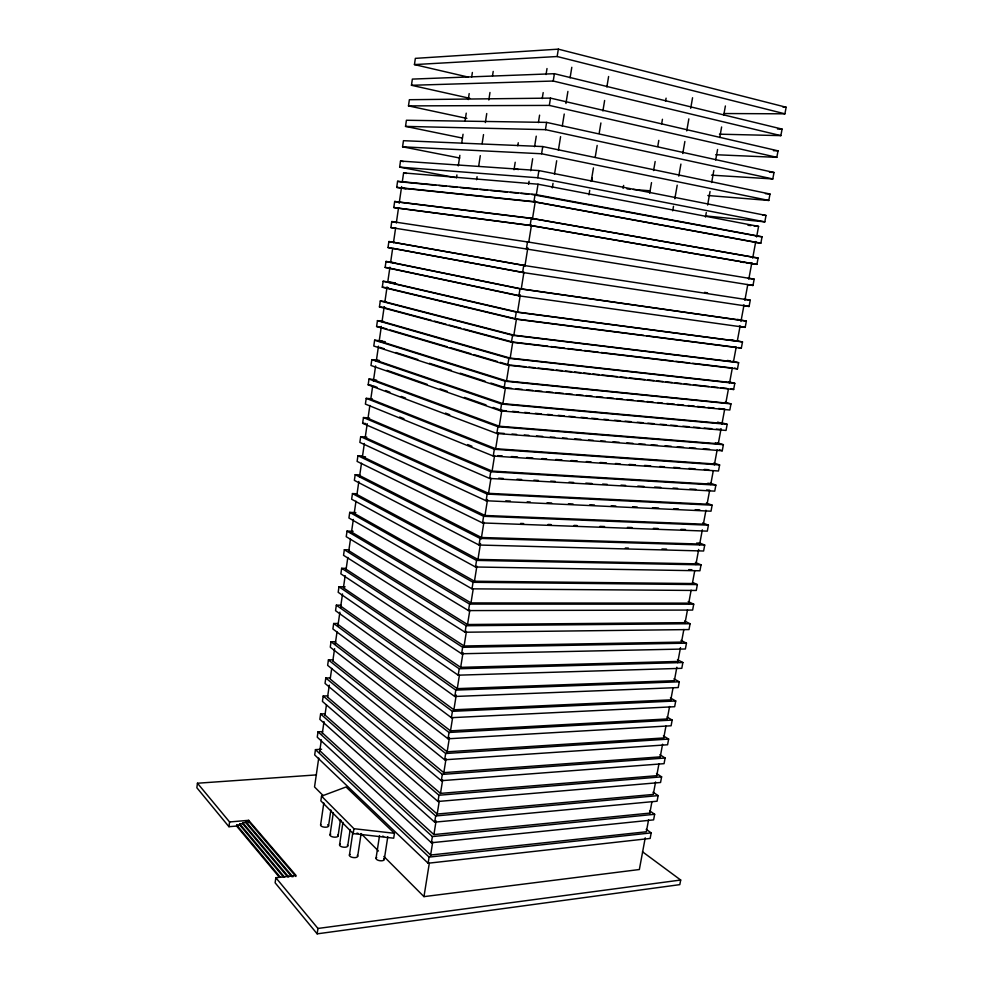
<?xml version="1.0" encoding="UTF-8"?>
<svg xmlns="http://www.w3.org/2000/svg" width="983" height="983" viewBox="0 0 983 983"><rect width="100%" height="100%" fill="white"/><g stroke="black" fill="none" stroke-linecap="round" stroke-linejoin="round"><path stroke-width="1.47" d="M316.452 774.899L197.448 783.23L196.858 787.752L228.941 826.715L237.751 825.941M228.941 826.715L229.58 821.96L197.448 783.23M283.497 877.057L239.606 824.835L236.743 825.093L236.608 826.039L279.356 877.241M239.606 824.835L239.729 823.889L242.592 823.643L287.626 876.873M242.592 823.643L242.727 822.697L245.578 822.439L291.767 876.689M245.578 822.439L245.701 821.493L248.552 821.247L295.908 876.492M248.355 822.673L248.674 820.314L229.58 821.96M248.674 820.314L296.055 875.484L275.854 877.721L275.129 882.808L317.153 933.85L679.806 884.639L680.691 880.031L642.501 851.782M321.588 749.255L315.457 749.624L314.683 754.944L428.109 863.234L650.156 838.438L651.188 832.884L646.2 829.32M322.596 731.598L318.025 731.831L317.251 737.176L431.39 842.75L653.609 819.871L654.653 814.293L649.64 810.815M325.189 713.756L320.605 713.965L319.831 719.335L434.683 822.157L657.074 801.219L658.119 795.616L653.031 792.187M327.781 695.853L323.198 696.025L322.424 701.42L437.988 801.477L660.564 782.493L661.608 776.853L656.497 773.523M330.386 677.877L325.803 678.012L325.029 683.418L441.318 780.686L664.066 763.668L665.11 758.016L659.925 754.735M333.004 659.814L328.42 659.925L327.634 665.356L444.66 759.785L667.58 744.77L668.637 739.081L663.414 735.898M335.633 641.678L331.05 641.752L330.263 647.207L448.015 738.798L671.106 725.786L672.163 720.072L666.929 716.976M338.275 623.468L333.679 623.505L332.893 628.985L451.394 717.688L674.657 706.716L675.726 700.977L670.394 697.942M340.929 605.184L336.333 605.184L335.535 610.689L454.785 696.48L678.221 687.559L679.29 681.797L673.933 678.848M345.119 586.826L338.988 586.777L338.189 592.307L458.189 675.174L681.797 668.317L682.866 662.53L677.484 659.679M346.262 568.371L341.666 568.297L340.855 573.851L461.617 653.756L685.384 648.989L686.466 643.165L681.01 640.388M348.916 549.841L344.345 549.73L343.534 555.309L465.07 632.229L688.997 629.575L690.091 623.726L684.598 621.035M353.143 531.287L347.036 531.09L346.225 536.693L468.522 610.59L692.634 610.062L693.715 604.189L688.198 601.596M355.846 512.61L349.739 512.376L348.928 517.992L472 588.842L696.271 590.464L697.365 584.578L693.199 582.698M357.05 493.785L352.455 493.577L351.644 499.217L475.502 566.994L699.933 570.779L701.039 564.856L695.399 562.436M359.778 474.936L355.182 474.691L354.371 480.368L479.016 545.024L703.607 551.008L704.713 545.061L699.048 542.739M362.518 456.014L357.935 455.719L357.112 461.42L482.542 522.944L707.305 531.139L708.411 525.168L702.71 522.944M366.806 437.116L360.687 436.673L359.852 442.399L486.094 500.752L711.016 511.185L712.134 505.188L706.396 503.063M710.107 483.095L715.87 485.111L714.739 491.144L489.657 478.451L362.616 423.292L363.452 417.542L369.534 418.021M372.311 398.865L366.217 398.336L365.393 404.099L493.245 456.038L718.487 471.004L719.617 464.947L713.818 463.03M717.553 442.878L723.39 444.685L722.259 450.767L496.845 433.503L368.17 384.832L369.006 379.033L373.589 379.475M379.438 360.442L371.807 359.655L370.972 365.479L500.47 410.845L726.032 430.443L727.174 424.324L721.313 422.629M382.203 341.027L374.621 340.179L373.786 346.028L504.119 388.088L729.828 410.022L730.971 403.878L725.085 402.28M728.87 381.846L734.793 383.333L733.65 389.501L507.781 365.197L376.6 326.503L377.447 320.63L383.517 321.367M732.679 361.314L738.638 362.69L737.483 368.883L511.455 342.195L379.438 306.893L380.286 300.995L386.368 301.769M736.5 340.683L742.497 341.949L741.329 348.179L515.153 319.07L382.289 287.196L383.137 281.261L395.301 282.932M737.336 319.377L746.367 321.109L745.2 327.376L518.877 295.822L385.139 267.401L386 261.453L395.191 262.879M744.266 299.151L750.262 300.184L749.083 306.475L522.612 272.463L388.015 247.532L388.875 241.548L393.409 242.248M395.436 228.289L390.902 227.564L391.762 221.556L528.756 242.137M398.336 208.285L393.802 207.511L394.674 201.478L531.287 218.251L758.102 258.013L756.922 264.366L747.141 262.916M405.918 188.896L396.714 187.372L397.587 181.302L535.084 194.474L762.046 236.78L760.867 243.157L754.772 242.432M455.289 177.554L399.639 167.135L400.511 161.052L538.905 170.575L766.015 215.449L764.823 221.863L705.72 215.916M459.774 158.03L402.575 146.811L403.448 140.692L542.751 146.553L769.996 194.02L768.804 200.458L707.846 195.506M462.354 138.062L405.524 126.389L406.409 120.258L546.609 122.396L774.002 172.48L772.798 178.955L711.508 175.146M466.864 118.402L408.486 105.894L409.37 99.713L550.492 98.116L778.032 150.841L776.828 157.341L715.759 154.724M469.886 98.337L411.459 85.288L412.356 79.095L554.4 73.7L782.075 129.092L780.858 135.629L719.458 134.18M468.031 77.055L414.445 64.595L415.354 58.366L558.332 49.15L786.142 107.245L784.913 113.819L723.758 113.537M318.725 758.077L314.535 786.953L323.198 795.64M319.61 751.995L321.367 739.843M322.252 733.76L324.009 721.596M324.894 715.526L326.442 704.885M327.536 697.279L329.305 685.126M331.726 668.403L330.19 679.044L443.812 772.65L660.244 756.861M332.832 660.797L334.601 648.645M335.252 644.086L337.022 631.922M337.906 625.839L339.885 612.163M340.548 607.605L342.526 593.929M345.18 575.682L343.411 587.846L460.671 667.359L677.926 661.436M346.053 569.612L347.822 557.447M348.707 551.365L350.464 539.212M351.349 533.13L353.339 519.454M355.981 501.207L354.212 513.372L474.47 581.223L692.364 583.533M356.866 495.137L358.844 481.449M359.508 476.89L361.486 463.214M362.371 457.132L364.361 443.456M365.234 437.374L367.224 423.698M367.888 419.139L369.866 405.451M370.751 399.381L372.729 385.692L377.017 387.29M373.393 381.134L375.604 365.934M376.256 361.375L378.467 346.176M379.131 341.617L381.33 326.417M381.994 321.859L384.193 306.659M384.857 302.1L387.056 286.901M387.72 282.342L389.932 267.143M390.595 262.584L392.573 248.908M393.458 242.826L395.658 227.626M396.321 223.067L398.52 207.868M399.184 203.309L401.617 186.586M756.615 236.977L758.569 226.397L538.02 184.214L403.595 172.91L402.268 182.027L435.788 185.246M321.539 796.144L320.851 800.838L353.18 833.596L393.691 838.192L394.453 833.301L346.065 786.978L321.539 796.144L353.917 828.694L394.453 833.301M320.605 824.934L323.812 802.988M328.519 826.052L330.89 809.967M330.042 834.825L333.323 812.609M317.153 933.85L317.951 928.456L275.854 877.721M338.066 835.968L340.487 819.687M339.577 844.827L342.932 822.329M347.712 845.982L350.181 829.492M349.42 855.161L352.86 832.282M353.18 833.596L353.917 828.694M456.456 177.935L456.911 174.925M458.275 165.881L459.86 155.339M461.678 143.285L463.042 134.253M465.094 120.688L466.237 113.156M468.277 99.59L469.186 93.569M471.693 76.993L472.368 72.472M357.665 856.328L361.117 833.547M476.608 179.729L477.074 176.719M478.684 166.188L480.294 155.658M482.137 143.629L483.525 134.597M485.369 122.568L486.745 113.537M488.821 99.996L489.976 92.476M492.508 75.937L493.208 71.415M376.034 858.319L379.536 835.587M384.267 859.486L387.781 836.754M514.023 169.752L515.203 162.256M517.795 145.767L518.262 142.768M528.596 184.276L529.075 181.265M530.746 170.747L532.663 158.718M534.58 146.7L536.251 136.17M538.401 122.642L539.593 115.134M542.223 98.595L543.181 92.586M546.044 74.548L547.003 68.54M428.109 863.234L429.092 857.102L315.457 749.624M431.39 842.75L432.373 836.582L318.025 731.831M434.683 822.157L435.678 815.964L320.605 713.965M437.988 801.477L438.983 795.247L323.198 696.025M441.318 780.686L442.313 774.42L325.803 678.012M444.66 759.785L445.668 753.506L328.42 659.925M448.015 738.798L449.034 732.47L331.05 641.752M451.394 717.688L452.413 711.336L333.679 623.505M454.785 696.48L455.805 690.103L336.333 605.184M458.189 675.174L459.221 668.759L338.988 586.777M461.617 653.756L462.649 647.305L341.666 568.297M465.07 632.229L466.102 625.741L344.345 549.73M468.522 610.59L469.567 604.078L347.036 531.09M472 588.842L473.044 582.305L349.739 512.376M475.502 566.994L476.546 560.408L352.455 493.577M479.016 545.024L480.073 538.414L355.182 474.691M482.542 522.944L483.611 516.296L357.935 455.719M486.094 500.752L487.163 494.08L360.687 436.673M489.657 478.451L490.738 471.742L363.452 417.542M493.245 456.038L494.326 449.28L366.217 398.336M496.845 433.503L497.939 426.72L369.006 379.033M500.47 410.845L501.563 404.038L371.807 359.655M504.119 388.088L505.213 381.232L374.621 340.179M507.781 365.197L508.875 358.316L377.447 320.63M511.455 342.195L512.561 335.264L380.286 300.995M515.153 319.07L516.272 312.115L383.137 281.261M518.877 295.822L519.995 288.83L386 261.453M522.612 272.463L523.73 265.422L388.875 241.548M393.802 207.511L530.144 225.365L531.287 218.251M396.714 187.372L533.941 201.626L535.084 194.474M399.639 167.135L537.762 177.763L538.905 170.575M402.575 146.811L541.596 153.766L542.751 146.553M405.524 126.389L545.454 129.658L546.609 122.396M408.486 105.894L549.325 105.414L550.492 98.116M411.459 85.288L553.232 81.036L554.4 73.7M414.445 64.595L557.152 56.523L558.332 49.15M645.229 837.823L639.355 869.525L423.968 896.631L429.301 863.283M430.517 855.702L432.704 842.062M433.921 834.481L436.096 820.842M437.066 814.784L439.254 801.133M440.47 793.564L442.657 779.912M443.628 773.854L446.049 758.692M447.019 752.634L449.452 737.471M450.423 731.413L452.598 717.774M453.814 710.193L456.247 695.03M457.218 688.972L459.393 675.321M460.609 667.752L463.042 652.589M464.013 646.531L466.434 631.369M467.404 625.311L469.837 610.148M471.041 602.567L473.228 588.928M474.445 581.346L476.866 566.196M477.836 560.126L480.515 543.452M481.24 538.905L483.906 522.231M484.877 516.173L487.543 499.499M488.514 493.429L490.947 478.279M492.164 470.697L494.584 455.534M495.555 449.477L498.221 432.803M499.192 426.733L501.871 410.058M502.841 404.001L505.508 387.327M506.478 381.269L509.145 364.595M510.116 358.525L512.782 341.851M513.753 335.793L516.431 319.119M517.636 311.537L520.314 294.863M521.285 288.805L523.951 272.131M524.922 266.061L527.834 247.876M528.805 241.806L531.471 225.132M532.442 219.074L535.354 200.888M536.325 194.818L538.02 184.214M552.299 187.888L553.024 183.366M554.486 174.323L556.685 160.757M558.393 150.202L560.58 136.637M562.288 126.082L564.242 114.028M565.95 103.473L567.904 91.419M570.091 77.854L571.799 67.299M588.977 194.867L589.714 190.383M591.213 181.388L593.449 167.909M595.182 157.415L597.173 145.435M599.163 133.442L600.908 122.961M602.898 110.968L604.631 100.487M606.867 86.995L608.612 76.514M591.791 180.995L592.294 177.984M623.124 188.429L623.64 185.431M649.689 193.172L651.52 182.617M653.597 170.551L655.157 161.507M657.762 146.418L658.807 140.385M661.67 123.809L662.444 119.275M665.577 101.188L666.093 98.165M672.716 210.817L673.502 206.295M674.83 198.75L677.213 185.185M678.798 176.141L680.912 164.075M682.767 153.532L684.881 141.466M686.736 130.911L688.85 118.857M690.705 108.302L692.56 97.747M705.475 217.046L706.285 212.549M707.625 205.042L710.045 191.538M711.667 182.531L713.818 170.514M715.698 160.008L717.578 149.502M719.74 137.497L721.62 126.979M723.771 114.974L725.393 105.967M648.596 819.699L646.347 831.778L430.628 855.026L319.794 750.693M649.714 813.666L651.95 801.587M653.351 794.043L655.587 781.964M656.705 775.919L658.942 763.84M660.06 757.807L662.579 744.217M663.697 738.184L665.946 726.105M667.334 718.548L669.583 706.482M670.701 700.437L672.937 688.358M674.338 680.814L676.857 667.224M677.692 662.702L680.494 647.6M681.33 643.066L683.849 629.489M684.967 623.443L687.486 609.853M688.604 603.82L691.123 590.23M692.241 584.197L694.76 570.607M695.89 564.574L698.68 549.472M699.527 544.938L702.317 529.849M703.435 523.804L705.954 510.226M709.603 490.591L707.084 504.181L488.539 493.331L365.209 437.558M710.721 484.558L713.24 470.968M714.358 464.934L717.148 449.833M718.278 443.8L721.067 428.699M721.915 424.164L724.704 409.075L718.61 408.498M728.342 389.452L725.823 403.03L506.528 380.913L379.217 341.003L385.299 341.691M729.472 383.407L732.261 368.306M733.379 362.272L736.181 347.171M740.101 326.037L737.299 341.138L517.562 312.066L387.769 282.047L395.326 283.079M740.936 321.515L744.02 304.902M744.856 300.38L747.658 285.279M748.776 279.246L751.86 262.633M752.695 258.111L755.767 241.499M752.99 285.463L754.17 279.147L527.502 241.904L526.372 248.969L752.99 285.463L746.969 284.517M317.951 928.456L680.691 880.031M429.092 857.102L651.188 832.884M432.373 836.582L654.653 814.293M649.812 813.101L433.896 834.592L322.375 732.9M435.678 815.964L658.119 795.616M653.277 794.436L437.189 814.047L324.968 715.022M656.742 775.698L440.495 793.392L327.572 697.07M438.983 795.247L661.608 776.853M442.313 774.42L665.11 758.016M445.668 753.506L668.637 739.081M663.746 737.95L447.154 751.798L332.807 660.945M667.26 718.954L450.509 730.848L335.449 642.759M449.034 732.47L672.163 720.072M452.413 711.336L675.726 700.977M670.799 699.859L453.876 709.787L338.091 624.5M674.363 680.691L457.267 688.628L340.757 606.167M455.805 690.103L679.29 681.797M459.221 668.759L682.866 662.53M681.514 642.096L464.099 645.991L346.114 569.255M462.649 647.305L686.466 643.165M685.114 622.657L467.539 624.512L348.805 550.689M466.102 625.741L690.091 623.726M783.07 107.258L786.142 107.245M469.567 604.078L693.715 604.189M688.739 603.144L470.992 602.923L351.509 532.036M473.044 582.305L697.365 584.578M777.504 129.019L782.075 129.092M688.776 569.649L691.848 569.698M696.025 563.837L477.959 559.413L356.952 494.486M476.546 560.408L701.039 564.856M625.348 548.01L628.407 548.096M661.964 549.005L666.548 549.128M480.073 538.414L704.713 545.061M773.449 150.669L778.032 150.841M520.572 523.435L523.632 523.558M548.059 524.455L551.107 524.566M574.011 525.413L577.07 525.524M599.974 526.372L604.545 526.544M627.449 527.38L632.032 527.552M653.412 528.338L657.983 528.51M680.887 529.358L685.47 529.518M703.373 524.172L484.988 515.473L362.444 456.616L365.492 456.812M483.611 516.296L708.411 525.168M505.803 500.839L510.386 501.06M527.195 501.846L530.255 501.981M547.064 502.768L551.647 502.989M568.444 503.775L573.04 503.984M589.837 504.771L594.42 504.979M611.229 505.766L615.813 505.987M632.622 506.773L637.205 506.982M652.491 507.695L658.598 507.99M673.871 508.702L678.467 508.911M695.264 509.698L699.847 509.919M487.163 494.08L712.134 505.188M769.443 172.222L774.002 172.48M498.676 478.193L503.259 478.463M517.021 479.237L521.604 479.495M533.843 480.196L538.426 480.454M550.664 481.142L555.248 481.412M569.01 482.186L573.593 482.444M585.831 483.144L591.938 483.489M602.64 484.091L607.236 484.349M620.998 485.135L625.581 485.393M637.807 486.094L643.926 486.438M654.629 487.04L660.748 487.384M672.986 488.084L677.57 488.342M689.796 489.043L695.915 489.387M706.617 489.989L709.677 490.161M490.738 471.742L715.87 485.111M497.668 455.633L502.252 455.94M511.43 456.554L517.549 456.96M526.741 457.574L532.86 457.98M542.038 458.594L546.622 458.901M555.813 459.516L561.932 459.921M571.111 460.536L577.23 460.941M586.409 461.555L591.004 461.863M600.183 462.477L606.302 462.882M615.481 463.497L620.076 463.804M629.255 464.418L635.374 464.824M644.553 465.438L650.672 465.856M659.851 466.458L664.447 466.765M673.625 467.38L679.745 467.785M688.923 468.399L695.042 468.817M704.221 469.419L708.817 469.727M714.53 463.976L495.678 448.715L370.775 399.184M494.326 449.28L719.617 464.947M765.425 193.676L769.996 194.02M498.197 432.987L504.316 433.454M511.983 434.044L516.567 434.4M524.222 434.99L528.817 435.334M536.472 435.924L542.604 436.403M550.259 436.993L554.854 437.337M562.509 437.926L567.105 438.283M574.76 438.873L580.879 439.34M588.534 439.929L593.13 440.286M600.785 440.876L605.381 441.22M613.036 441.809L619.155 442.289M626.822 442.878L632.941 443.345M639.061 443.812L645.192 444.291M651.311 444.758L657.443 445.225M665.098 445.815L671.217 446.282M677.348 446.761L683.468 447.228M689.599 447.695L695.718 448.174M703.373 448.764L709.505 449.231M362.616 423.292L365.664 423.526M497.939 426.72L723.39 444.685M627.068 188.933L630.115 189.191M633.163 189.436L649.935 190.8M501.809 410.427L506.38 410.82M512.462 411.349L518.545 411.877M524.639 412.405L529.198 412.811M535.28 413.339L541.375 413.868M547.457 414.396L552.028 414.789M558.111 415.33L564.193 415.858M568.764 416.251L574.846 416.78M580.928 417.308L587.023 417.849M591.582 418.242L597.676 418.77M603.759 419.299L608.317 419.704M614.412 420.233L620.494 420.761M625.065 421.154L631.147 421.682M637.23 422.211L643.324 422.751M647.883 423.145L653.965 423.673M660.06 424.201L666.142 424.73M670.713 425.135L676.795 425.664M682.878 426.192L688.972 426.72M693.531 427.114L699.613 427.654M704.184 428.047L711.79 428.711M716.361 429.104L720.92 429.51M722.05 423.39L502.903 403.632L376.391 360.478L379.426 360.798M501.563 404.038L727.174 424.324M368.17 384.832L371.218 385.115M762.98 215.166L766.015 215.449M376.612 380.163L373.577 379.88L499.278 426.229L718.278 443.738L715.366 442.829M438.836 185.529L446.442 186.266M449.489 186.561L457.107 187.286M460.155 187.581L476.915 189.191M479.962 189.486L487.568 190.223M490.615 190.518L507.375 192.127M510.423 192.422L518.041 193.147M521.076 193.442L528.694 194.179M531.742 194.462L756.799 235.981M505.446 387.744L511.529 388.334M516.1 388.776L522.194 389.379M526.753 389.821L532.847 390.411M535.895 390.706L541.989 391.308M546.548 391.75L552.643 392.34M555.69 392.635L563.296 393.372M566.343 393.679L572.438 394.269M577.009 394.711L583.091 395.301M586.138 395.608L592.233 396.198M596.804 396.641L602.886 397.23M607.457 397.673L613.552 398.275M616.599 398.57L622.681 399.159M627.252 399.602L633.347 400.204M637.918 400.646L644 401.236M647.047 401.531L653.142 402.133M657.713 402.575L662.272 403.018M666.843 403.46L674.461 404.197M677.496 404.505L683.59 405.094M688.161 405.537L694.256 406.126M697.291 406.434L704.909 407.171M707.957 407.466L714.051 408.056M505.213 381.232L730.971 403.878M401.396 188.085L535.17 202.019L755.608 242.359M747.977 225.291L751 225.611M754.035 225.93L758.569 226.397M510.619 365.111L525.856 366.757M528.903 367.077L534.998 367.74M538.045 368.072L553.282 369.706M556.329 370.038L562.423 370.689M565.471 371.021L571.565 371.685M574.613 372.004L580.707 372.668M583.755 372.999L589.849 373.651M592.896 373.982L598.991 374.634M602.038 374.965L617.275 376.612M620.322 376.931L626.417 377.595M629.464 377.914L644.701 379.561M647.748 379.893L653.842 380.544M656.89 380.876L662.984 381.527M666.032 381.859L672.126 382.522M675.174 382.842L681.268 383.505M684.315 383.837L690.41 384.488M693.457 384.82L708.694 386.454M711.741 386.786L717.836 387.449M720.883 387.769L726.978 388.432M729.644 382.424L510.189 358.082L382.055 321.441M508.875 358.316L734.793 383.333M755.952 236.092L762.046 236.78M547.826 346.176L512.757 342.035L463.939 329.01M550.873 346.544L564.598 348.166M567.646 348.523L581.371 350.145M584.418 350.513L598.143 352.135M601.191 352.492L672.864 360.97M675.911 361.326L689.636 362.948M692.683 363.305L732.323 367.998M376.6 326.503L381.146 327.044M733.478 361.793L513.863 335.142L384.906 301.781M512.561 335.264L738.638 362.69M399.344 202.203L532.528 218.582L751.356 256.932M379.438 306.893L385.508 307.654M516.444 318.996L643.73 335.4M646.765 335.781L736.156 347.306M398.471 208.236L531.385 225.66L751.688 263.542M516.272 312.115L742.497 341.949M752.032 257.202L758.102 258.013M382.289 287.196L388.359 288.007M741.084 262.068L744.119 262.498M741.17 320.249L521.273 288.879L390.644 262.215M519.995 288.83L746.367 321.109M385.139 267.401L389.698 268.052M748.137 278.226L754.17 279.147M523.73 265.422L750.262 300.184M388.015 247.532L391.037 247.986M390.902 227.564L527.625 249.178M391.762 221.556L396.309 222.293M394.674 201.478L397.697 201.994M530.144 225.365L756.922 264.366M704.565 292.356L707.563 292.873M393.532 242.297L524.996 265.57M743.037 305.394L749.083 306.475M397.587 181.302L402.096 182.125M533.941 201.626L760.867 243.157M403.595 172.91L406.618 173.463M392.659 248.281L523.878 272.574M400.511 161.052L403.522 161.617M537.762 177.763L764.823 221.863M513.962 168.671L518.483 169.555M739.191 326.184L745.2 327.376M541.596 153.766L768.804 200.458M731.327 339.811L734.313 340.437M389.784 268.175L520.154 295.846M545.454 129.658L772.798 178.955M738.344 347.527L741.329 348.179M549.325 105.414L776.828 157.341M727.518 360.417L730.492 361.105M734.51 368.183L737.483 368.883M553.232 81.036L780.858 135.629M386.909 287.982L514.957 318.639M557.152 56.523L784.913 113.819M730.688 388.74L733.65 389.501M384.046 307.691L431.39 320.323M434.351 321.109L446.184 324.267M449.145 325.054L460.978 328.211M717.664 422.112L720.588 422.973M382.67 327.744L387.081 329.047M390.018 329.907L447.351 346.778M450.288 347.65L470.869 353.696M473.806 354.568L497.324 361.486M500.273 362.346L509.096 364.951M719.347 449.845L722.259 450.767M379.831 347.331L384.206 348.732M395.891 352.492L417.8 359.545M429.485 363.305L451.394 370.358M460.167 373.171L484.988 381.158M490.836 383.038L503.984 387.277M387.019 370.321L427.2 384.353M440.114 388.863L447.29 391.369M464.504 397.39L486.032 404.91M493.196 407.417L500.372 409.923M707.907 483.132L710.795 484.14L492.102 471.078L367.986 418.414M385.569 390.521L389.846 392.131M401.248 396.432L405.524 398.041M445.446 413.093L449.723 414.703M399.688 417.013L403.939 418.733M467.687 444.537L471.938 446.257M696.849 542.886L699.687 544.041L481.461 537.492L359.692 475.6M361.13 833.645L378.455 851.02M383.874 856.451L423.968 896.631M245.701 821.493L292.897 876.836M242.727 822.697L288.756 877.02M239.729 823.889L284.615 877.217M236.743 825.093L280.474 877.401M341.347 820.707A3.944 1.634 7.2 0 1 339.319 820.412M383.837 858.503A4.153 1.819 8 0 1 382.596 860.666A4.153 1.819 8 0 1 377.312 859.916A4.153 1.819 8 0 1 376.722 857.508M383.64 836.398A4.165 1.757 8.1 0 1 382.584 836.189M347.343 845.036A4.116 1.769 7.2 0 1 345.979 847.113A4.116 1.769 7.2 0 1 340.745 846.375A4.116 1.769 7.2 0 1 340.302 844.041M337.722 835.046A4.055 1.72 7 0 1 336.346 837.061A4.055 1.72 7 0 1 331.173 836.336A4.055 1.72 7 0 1 330.779 834.063M357.284 855.345A4.165 1.819 7.4 0 1 355.932 857.495A4.165 1.819 7.4 0 1 350.636 856.746A4.165 1.819 7.4 0 1 350.145 854.338M357.972 833.265A4.178 1.757 7.5 0 1 356.878 833.179M327.646 824.737A4.006 1.671 6.8 0 1 327.572 826.9A4.006 1.671 6.8 0 1 322.51 826.74A4.006 1.671 6.8 0 1 320.839 824.528"/></g></svg>
